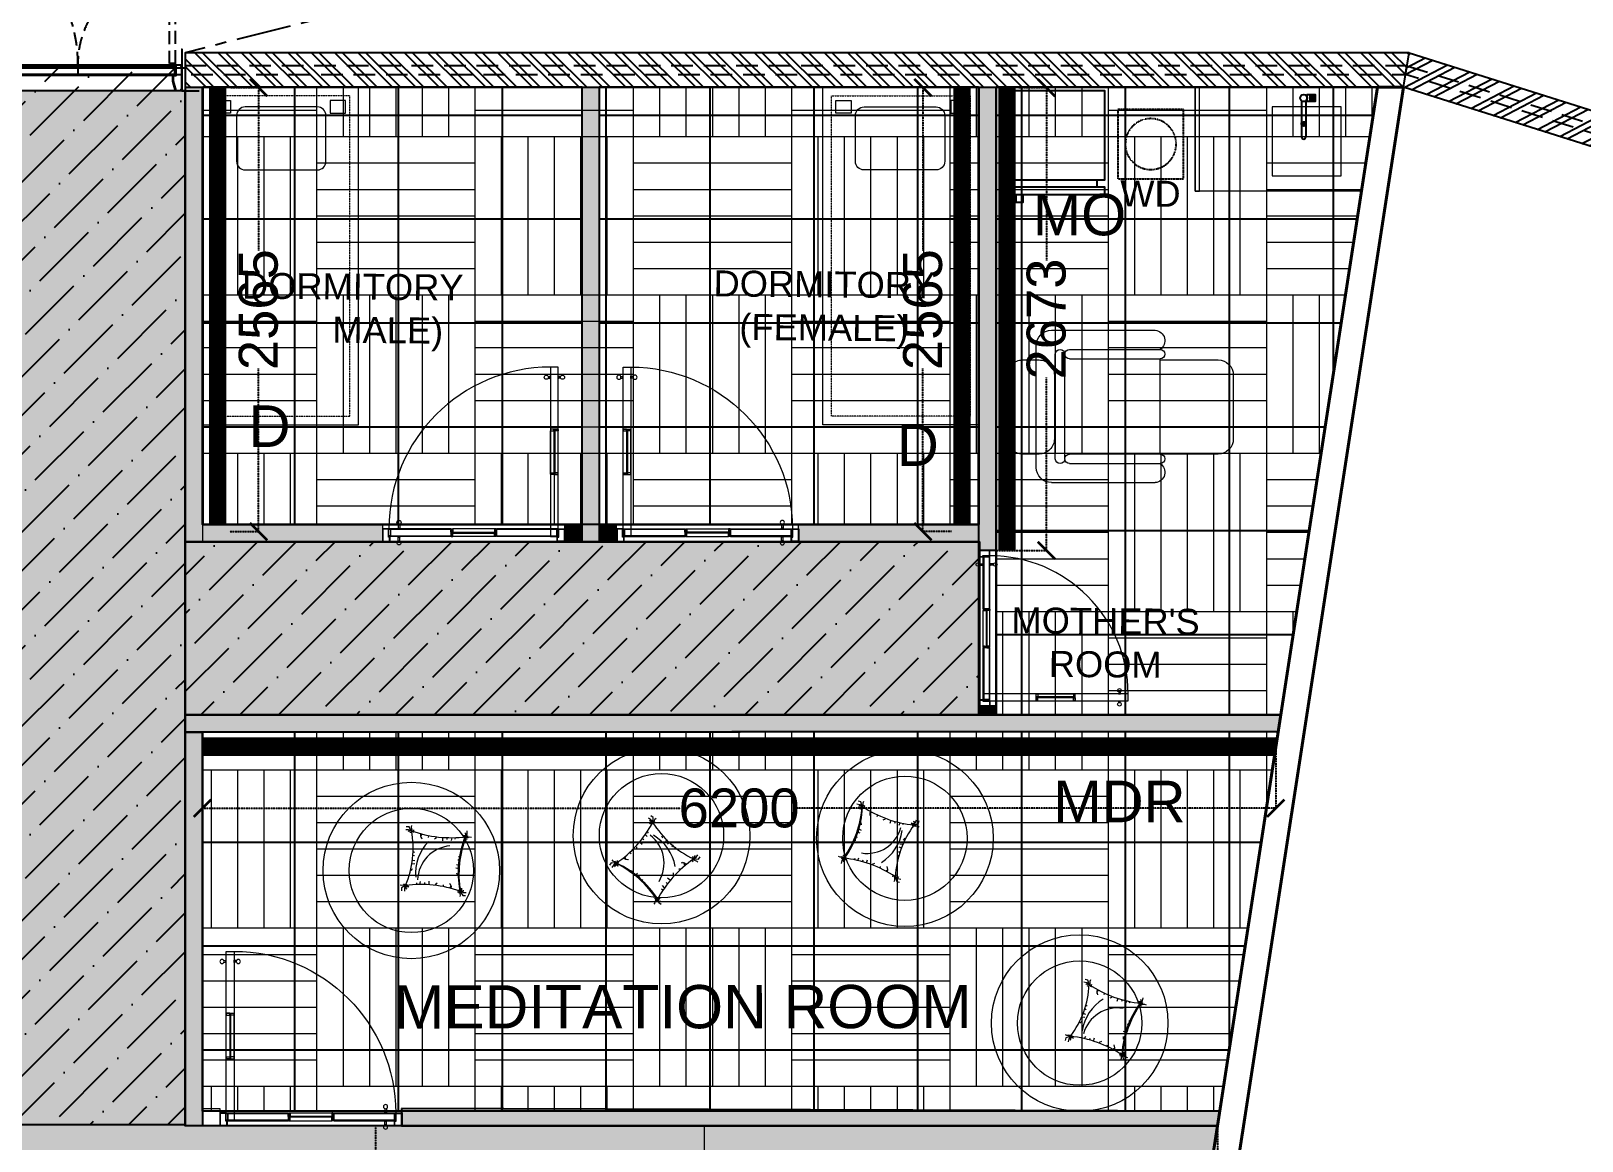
# Model space of a CAD drawing. Header units: millimetres. Extents: x 263321 to 2483465, y 33647 to 614421.
# Drawn here: x 2410946 to 2419906, y 415195 to 421607 of the extents above; entities that cross this region are included whole.
import ezdxf

# ---------------------------------------------------------------- set-up
doc = ezdxf.new("R2010")
doc.units = ezdxf.units.MM
doc.header["$PDMODE"] = 3
for name, pattern in [('( Hidden )', [0.375, 0.25, -0.125]), ('CENTER', [50.8, 31.75, -6.35, 6.35, -6.35]), ('HIDDEN', [0.375, 0.25, -0.125])]:
    doc.linetypes.add(name, pattern=pattern)
for name, color, linetype, lineweight in [('A-FURN-LOOSE', 24, 'Continuous', 18), ('A-FURN-MODULAR-TABLETOP', 250, 'Continuous', 13), ('A-GYPSUM PARTITION', 250, 'Continuous', 35), ('AR_DOOR', 42, 'Continuous', 0), ('FURNITURE', 30, 'Continuous', 5), ('I_FURN', 20, 'Continuous', 13), ('SW-PARTITION GYPSUM', 30, 'Continuous', 18), ('TOA-FL-CPT-1', 8, 'Continuous', 5), ('TOA_DOOR', 7, 'Continuous', 25), ('WALL', 6, 'Continuous', 40)]:
    doc.layers.add(name, color=color, linetype=linetype, lineweight=lineweight)
for name, color, linetype in [('A-PLAN -GLASS FRAME', 4, 'Continuous'), ('A-PLAN-DOOR', 7, 'Continuous'), ('A-PLAN-SLOPE', 250, 'Continuous'), ('A-PLAN-WALL', 6, 'Continuous'), ('A-PLAN-WALL HATCH', 8, 'Continuous'), ('CEILING TOA', 250, 'Continuous'), ('FIN WALL GRAPHIC', 10, 'Continuous'), ('FLOORING TOA', 7, 'Continuous'), ('TEXT', 250, 'Continuous'), ('TOA-FC-MODULAR', 7, 'Continuous')]:
    doc.layers.add(name, color=color, linetype=linetype)
doc.layers.add('GRAPHIC 3- ENCLOSED AREAS', color=97, linetype='Continuous', true_color=0x408c3b)
doc.styles.add('ARIAL', font='arial.ttf')
doc.styles.get("Standard").update_dxf_attribs({"font": 'arial.ttf'})
doc.styles.add('TEXT @ 150', font='arial.ttf', dxfattribs={"height": 225})
doc.dimstyles.new('DIM @ 150', dxfattribs={"dimtxt": 225, "dimasz": 100, "dimexe": 1, "dimexo": 0, "dimgap": 0.5, "dimtad": 0, "dimdec": 0, "dimzin": 0, "dimdsep": 46, "dimtxsty": 'TEXT @ 150', "dimblk": 'ARCHTICK', "dimcen": -2, "dimclrd": 8, "dimclre": 8, "dimclrt": 256, "dimadec": 0, "dimazin": 0, "dimtfac": 1, "dimtdec": 0, "dimtofl": 0, "dimtmove": 0, "dimatfit": 3, "dimldrblk": 'OPEN90', "dimfxl": 1, "dimtolj": 1, "dimtzin": 0, "dimlwd": -1, "dimlwe": -1, "dimarcsym": 0})
doc.dimstyles.new('DIM40', dxfattribs={"dimtxt": 80, "dimasz": 20, "dimexe": 30, "dimexo": 25, "dimgap": 20, "dimtad": 1, "dimdec": 0, "dimzin": 0, "dimdsep": 46, "dimtxsty": 'Standard', "dimblk1": 'DOT', "dimblk2": 'DOT', "dimsah": 1, "dimcen": 0.09, "dimclrd": 1, "dimclre": 1, "dimclrt": 2, "dimadec": 0, "dimazin": 0, "dimtfac": 1, "dimtdec": 0, "dimtofl": 0, "dimtmove": 0, "dimatfit": 0, "dimldrblk": 'DOT', "dimfxl": 1, "dimtolj": 1, "dimtzin": 0, "dimarcsym": 0})
pattern_1 = [(90, (90021.1, 24147), (-914.4, 914.4), [914.4, -914.4]), (90, (90173.5, 24147), (-914.4, 914.4), [914.4, -914.4]), (90, (90325.9, 24147), (-914.4, 914.4), [914.4, -914.4]), (90, (90478.3, 24147), (-914.4, 914.4), [914.4, -914.4]), (90, (90630.7, 24147), (-914.4, 914.4), [914.4, -914.4]), (90, (90783.1, 24147), (-914.4, 914.4), [914.4, -914.4]), (90, (90935.5, 24147), (-914.4, 914.4), [914.4, -914.4]), (0, (90021.1, 25061.4), (914.4, -914.4), [914.4, -914.4]), (0, (90021.1, 25213.8), (914.4, -914.4), [914.4, -914.4]), (0, (90021.1, 25366.2), (914.4, -914.4), [914.4, -914.4]), (0, (90021.1, 25518.6), (914.4, -914.4), [914.4, -914.4]), (0, (90021.1, 25671), (914.4, -914.4), [914.4, -914.4]), (0, (90021.1, 25823.4), (914.4, -914.4), [914.4, -914.4]), (0, (90021.1, 25975.8), (914.4, -914.4), [914.4, -914.4])]

# ---------------------------------------------------------------- blocks, each defined once
blk = doc.blocks.new('floor sitting')
for p, q in [((-11.59, 21.78), (-12.23, 21.94)), ((-11.26, 20.72), (-11.59, 21.78)), ((-11.05, 21.55), (-10.89, 21.89)), ((-11.05, 20.58), (-11.05, 21.55)), ((-11.84, 21.1), (-12.51, 21.27)), ((-11.98, 20.82), (-12.08, 20.63)), ((-11.05, 20.58), (-11.98, 20.82)), ((-11.05, 20.58), (-11.84, 21.1)), ((-11.73, 20.07), (-11.38, 21.11)), ((-11.38, 20.43), (-11.73, 20.07)), ((-11.71, 20.43), (-11.05, 20.43)), ((-11.3, 20.23), (-11.71, 20.43)), ((-11.38, 21.11), (-10.82, 20.95)), ((-11.05, 20.43), (-11.38, 20.43)), ((-10.86, 20.23), (-10.65, 20.82)), ((-9.4, 19.58), (-9.54, 19.13)), ((-9.54, 19.13), (-9.49, 18.63)), ((-9.08, 19.41), (-9.53, 19.07)), ((-9.53, 19.07), (-9.37, 18.37)), ((-7.73, 18.73), (-7.87, 18.34)), ((-12.49, 14.83), (-11.87, 14.6)), ((-12.23, 15.64), (-11.56, 15.26)), ((-11.58, 17.03), (-11.53, 16.46)), ((-6.01, 17.78), (-6.53, 17.56)), ((-4.64, 17.52), (-4.87, 16.77)), ((-3.67, 17.23), (-3.83, 16.8)), ((-2.57, 16.94), (-2.85, 16.34)), ((-1.86, 16.79), (-2.01, 16.44)), ((0.03, 16.87), (1.07, 16.52)), ((0.39, 16.52), (0.03, 16.87)), ((0.2, 16.44), (0.39, 16.85)), ((0.39, 16.85), (0.39, 16.18)), ((0.39, 16.18), (0.39, 16.52)), ((0.54, 16.18), (0.78, 17.12)), ((0.54, 16.18), (1.06, 16.98)), ((0.54, 16.18), (1.51, 16.19)), ((0.78, 17.12), (0.6, 17.22)), ((0.68, 16.4), (1.74, 16.73)), ((1.07, 16.52), (0.91, 15.96)), ((1.06, 16.98), (1.23, 17.65)), ((1.51, 16.19), (1.86, 16.03)), ((1.74, 16.73), (1.9, 17.37)), ((-13.23, 12.94), (-12.79, 12.88)), ((-12.9, 13.73), (-12.44, 13.63)), ((-2.14, 11.08), (-2.76, 11.31)), ((-1.82, 11.88), (-2.58, 12.01)), ((-1.43, 13.36), (-1.83, 12.95)), ((-16.41, 8.99), (-16.76, 9.15)), ((-15.44, 8.99), (-16.41, 8.99)), ((-15.96, 8.2), (-16.13, 7.52)), ((-15.97, 8.66), (-15.81, 9.21)), ((-14.93, 8.3), (-15.97, 8.66)), ((-15.44, 8.99), (-15.96, 8.2)), ((-15.09, 9.17), (-15.68, 9.38)), ((-15.44, 8.99), (-15.68, 8.06)), ((-15.68, 8.06), (-15.5, 7.96)), ((-15.29, 8.99), (-15.29, 8.66)), ((-15.29, 8.32), (-15.29, 8.99)), ((-15.1, 8.73), (-15.29, 8.32)), ((-15.29, 8.66), (-14.93, 8.3)), ((-13.04, 8.39), (-12.89, 8.74)), ((-12.33, 8.23), (-12.04, 8.84)), ((-11.22, 7.95), (-11.07, 8.37)), ((-10.26, 7.66), (-10.03, 8.4)), ((-8.89, 7.4), (-8.37, 7.62)), ((-2.78, 9.15), (-3.16, 9.39)), ((-2.53, 9.97), (-2.94, 10.19)), ((-7.17, 6.45), (-7.03, 6.84)), ((-5.82, 5.77), (-5.37, 6.11)), ((-5.37, 6.11), (-5.53, 6.81)), ((-5.5, 5.6), (-5.36, 6.05)), ((-5.36, 6.05), (-5.41, 6.54)), ((-4.03, 4.94), (-4.25, 4.36)), ((-3.85, 3.63), (-4.01, 3.28)), ((-3.85, 4.6), (-3.85, 3.63)), ((-3.85, 4.6), (-3.06, 4.08)), ((-3.85, 4.6), (-2.92, 4.36)), ((-3.64, 4.46), (-3.31, 3.4)), ((-3.59, 4.94), (-3.19, 4.75)), ((-3.06, 4.08), (-2.39, 3.91)), ((-2.92, 4.36), (-2.82, 4.54)), ((-3.31, 3.4), (-2.67, 3.24))]:
    blk.add_line(p, q)
for centre, radius, start, end in [((-35.35, 22.69), 24.17, 324.8695, 355.3328), ((-32.47, 21.44), 21.28, 323.4165, 357.2824), ((3.41, 42.58), 26.32, 236.1394, 264.0629), ((-10.17, 17.99), 8.14, 260.9228, 344.5073), ((-12.47, 16.73), 10.56, 302.112, 351.2397), ((18.6, 3.16), 22.28, 143.5394, 176.6629), ((-18.46, -17.82), 26.75, 56.3702, 83.832)]:
    blk.add_arc(centre, radius, start, end)
blk = doc.blocks.new('A$C3F28102C')
at = {"layer": 'A-PLAN-DOOR'}
h = blk.add_hatch(dxfattribs=at)
h.set_pattern_fill('ANSI31', color=256, style=0)
h.set_pattern_definition([(315, (-1529.3283, 1000.1135), (-0.44194174, -0.44194174), [])])
h.paths.add_polyline_path([(1.3, -14.9), (0, -14.9), (0, 0), (1.3, 0)])
h.paths.add_polyline_path([(1.3, 0.2), (1.3, 0), (0, 0), (0, 1.1, 0.115729)])
h.paths.add_polyline_path([(4.9, -14.9), (3.6, -14.9), (3.6, 0), (4.9, 0)])
h.paths.add_polyline_path([(4.9, 0), (3.6, 0), (3.6, 0.2, 0.115729), (4.9, 1.1)])
at = {"layer": 'A-PLAN-DOOR', "color": 2}
for points in [[(1.3, 0.2), (1.3, -14.9), (0, -14.9), (0, 1.1)], [(3.6, 0.2), (3.6, -14.9), (4.9, -14.9), (4.9, 1.1)]]:
    blk.add_lwpolyline(points, dxfattribs=at)
for radius in [3.42, 2.42]:
    blk.add_circle((2.5, 3.4), radius, dxfattribs=at)
blk = doc.blocks.new('Door 1500 mm')
at = {"layer": 'A-PLAN-DOOR'}
for p, q in [((-749, 144.7), (-749, 149.7)), ((749, 144.7), (749, 149.7)), ((710.4, 59.9), (-710.4, 59.9)), ((-710.4, 59.9), (-710.4, 0)), ((710.4, 53.4), (-710.4, 53.4)), ((710.4, 6.5), (-710.4, 6.5)), ((710.4, 0), (-710.4, 0)), ((-150, 0), (-150, 53.4)), ((710.4, 59.9), (710.4, 0))]:
    blk.add_line(p, q, dxfattribs=at)
for points in [[(-750, -90.3), (-750, -90.3), (-750, 149.7), (-851, 149.7)], [(750, -89.3), (750, 149.7), (851, 149.7)]]:
    blk.add_lwpolyline(points, dxfattribs=at)
for points in [[(-750, 8), (-749, 8), (-749, 141.7), (-750, 141.7)], [(-747.5, 1.5), (-715.6, 1.5), (-715.6, 63.4), (-700.6, 63.4), (-700.6, 94.6), (-715.2, 148.2), (-747.5, 148.2), (-747.5, 139.7), (-749, 139.7), (-749, 141.7), (-749, 149.7), (-714.1, 149.7), (-699.1, 94.8), (-699.1, 61.9), (-714.1, 61.9), (-714.1, 0), (-749, 0), (-749, 10), (-747.5, 10)], [(747.5, 1.5), (715.6, 1.5), (715.6, 63.4), (700.6, 63.4), (700.6, 94.6), (715.2, 148.2), (747.5, 148.2), (747.5, 139.7), (749, 139.7), (749, 141.7), (749, 149.7), (714.1, 149.7), (699.1, 94.8), (699.1, 61.9), (714.1, 61.9), (714.1, 0), (749, 0), (749, 10), (747.5, 10)], [(750, 8), (749, 8), (749, 141.7), (750, 141.7)]]:
    blk.add_lwpolyline(points, close=True, dxfattribs=at)
at = {"layer": 'A-PLAN-DOOR', "linetype": 'HIDDEN', "ltscale": 300}
for points in [[(-711.8, -7), (-678.8, -7), (-678.8, -534.8), (-711.8, -534.8)], [(711.8, -7), (678.8, -7), (678.8, -835.8), (711.8, -835.8)]]:
    blk.add_lwpolyline(points, close=True, dxfattribs=at)
for centre, radius, start, end in [((-678.8, -7), 528.9, 270, 0.75702), ((678.8, -7), 828.8, 179.51698, 270)]:
    blk.add_arc(centre, radius, start, end, dxfattribs=at)
at = {"layer": 'A-PLAN-DOOR', "extrusion": (0, 0, -1), "yscale": 0.9981851179673188, "zscale": -0.9981851179673188, "rotation": 180}
for p, xscale in [((714.1, 0), 0.9981851179673188), ((-714.1, 0), -0.9981851179673188)]:
    blk.add_blockref('A$C3F28102C', p, dxfattribs=dict(at, xscale=xscale))
blk = doc.blocks.new('_DOT')
at = {"color": 0, "linetype": 'ByBlock'}
blk.add_line((-0.5, 0), (-1, 0), dxfattribs=at)
at = {"color": 0, "linetype": 'ByBlock', "const_width": 0.5}
blk.add_lwpolyline([(-0.25, 0, 1), (0.25, 0, 1)], format="xyb", close=True, dxfattribs=at)
blk = doc.blocks.new('_ArchTick')
at = {"color": 0, "linetype": 'ByBlock', "const_width": 0.15}
blk.add_lwpolyline([(-0.5, -0.5), (0.5, 0.5)], dxfattribs=at)
blk = doc.blocks.new('*D349')
at = {"layer": 'Defpoints', "color": 0, "transparency": 16777216}
for p in [(2412094.6, 421280.1), (2412094.5, 418715.1), (2412260.3, 418715.1)]:
    blk.add_point(p, dxfattribs=at)
at = {"layer": 'FIN WALL GRAPHIC', "color": 8, "linetype": 'HIDDEN', "transparency": 16777216}
for p, q in [((2412094.6, 421280.1), (2412261.3, 421280.1)), ((2412260.3, 421280.1), (2412260.3, 420336.8)), ((2412260.3, 418715.1), (2412260.3, 419658.3)), ((2412094.5, 418715.1), (2412261.3, 418715.1))]:
    blk.add_line(p, q, dxfattribs=at)
at = {"layer": 'FIN WALL GRAPHIC', "color": 8, "linetype": 'ByBlock', "transparency": 16777216, "xscale": 100, "yscale": 100, "zscale": 100}
for p, rotation in [((2412260.3, 421280.1), 90), ((2412260.3, 418715.1), 270)]:
    blk.add_blockref('_ArchTick', p, dxfattribs=dict(at, rotation=rotation))
at = {"layer": 'FIN WALL GRAPHIC', "transparency": 16777216, "insert": (2412260.3, 419997.6), "char_height": 225, "attachment_point": 5, "rotation": 90, "style": 'TEXT @ 150'}
blk.add_mtext('\\A1;2565', dxfattribs=at)
blk = doc.blocks.new('_Open90')
at = {"color": 0, "linetype": 'ByBlock'}
for p, q in [((0, 0), (-1, 0)), ((-0.5, 0.5), (0, 0)), ((0, 0), (-0.5, -0.5))]:
    blk.add_line(p, q, dxfattribs=at)
blk = doc.blocks.new('*D350')
at = {"layer": 'Defpoints', "color": 0, "transparency": 16777216}
for p in [(2416263.8, 421280.1), (2416098.1, 418715.1), (2416263.9, 418715.1)]:
    blk.add_point(p, dxfattribs=at)
at = {"layer": 'FIN WALL GRAPHIC', "color": 8, "linetype": 'HIDDEN', "transparency": 16777216}
for p, q in [((2416263.8, 421280.1), (2416097.1, 421280.1)), ((2416098.1, 421280.1), (2416098.1, 420336.8)), ((2416098.1, 418715.1), (2416098.1, 419658.3)), ((2416263.9, 418715.1), (2416097.1, 418715.1))]:
    blk.add_line(p, q, dxfattribs=at)
at = {"layer": 'FIN WALL GRAPHIC', "color": 8, "linetype": 'ByBlock', "transparency": 16777216, "xscale": 100, "yscale": 100, "zscale": 100}
for p, rotation in [((2416098.1, 421280.1), 90), ((2416098.1, 418715.1), 270)]:
    blk.add_blockref('_ArchTick', p, dxfattribs=dict(at, rotation=rotation))
at = {"layer": 'FIN WALL GRAPHIC', "transparency": 16777216, "insert": (2416098.1, 419997.6), "char_height": 225, "attachment_point": 5, "rotation": 90, "style": 'TEXT @ 150'}
blk.add_mtext('\\A1;2565', dxfattribs=at)
blk = doc.blocks.new('*D351')
at = {"layer": 'Defpoints', "color": 0, "transparency": 16777216}
for p in [(2416646, 421280.1), (2416521.5, 418607.2), (2416811.7, 418607.2)]:
    blk.add_point(p, dxfattribs=at)
at = {"layer": 'FIN WALL GRAPHIC', "color": 8, "linetype": 'HIDDEN', "transparency": 16777216}
for p, q in [((2416646, 421280.1), (2416812.7, 421280.1)), ((2416811.7, 421280.1), (2416811.7, 420282)), ((2416811.7, 418607.2), (2416811.7, 419605.2)), ((2416521.5, 418607.2), (2416812.7, 418607.2))]:
    blk.add_line(p, q, dxfattribs=at)
at = {"layer": 'FIN WALL GRAPHIC', "color": 8, "linetype": 'ByBlock', "transparency": 16777216, "xscale": 100, "yscale": 100, "zscale": 100}
for p, rotation in [((2416811.7, 421280.1), 90), ((2416811.7, 418607.2), 270)]:
    blk.add_blockref('_ArchTick', p, dxfattribs=dict(at, rotation=rotation))
at = {"layer": 'FIN WALL GRAPHIC', "transparency": 16777216, "insert": (2416811.7, 419943.6), "char_height": 225, "attachment_point": 5, "rotation": 90, "style": 'TEXT @ 150'}
blk.add_mtext('\\A1;2673', dxfattribs=at)
blk = doc.blocks.new('*D352')
at = {"layer": 'Defpoints', "color": 0, "transparency": 16777216}
for p in [(2418136.5, 417469), (2411936.8, 417303.8), (2418136.5, 417117.3)]:
    blk.add_point(p, dxfattribs=at)
at = {"layer": 'FIN WALL GRAPHIC', "color": 8, "linetype": 'HIDDEN', "transparency": 16777216}
for p, q in [((2418136.5, 417469), (2418136.5, 417116.3)), ((2411936.8, 417303.8), (2411936.8, 417116.3)), ((2411936.8, 417117.3), (2414700, 417117.3)), ((2418136.5, 417117.3), (2415373.4, 417117.3))]:
    blk.add_line(p, q, dxfattribs=at)
at = {"layer": 'FIN WALL GRAPHIC', "color": 8, "linetype": 'ByBlock', "transparency": 16777216, "xscale": 100, "yscale": 100, "zscale": 100, "rotation": 180}
blk.add_blockref('_ArchTick', (2411936.8, 417117.3), dxfattribs=at)
at = {"layer": 'FIN WALL GRAPHIC', "color": 8, "linetype": 'ByBlock', "transparency": 16777216, "xscale": 100, "yscale": 100, "zscale": 100}
blk.add_blockref('_ArchTick', (2418136.5, 417117.3), dxfattribs=at)
at = {"layer": 'FIN WALL GRAPHIC', "transparency": 16777216, "insert": (2415036.7, 417117.3), "char_height": 225, "attachment_point": 5, "style": 'TEXT @ 150'}
blk.add_mtext('\\A1;6200', dxfattribs=at)
blk = doc.blocks.new('*D353')
at = {"layer": 'Defpoints', "color": 0, "transparency": 16777216}
for p in [(2412937, 415282.1), (2417799.7, 415282.3), (2417799.7, 414699.5)]:
    blk.add_point(p, dxfattribs=at)
at = {"layer": 'FIN WALL GRAPHIC', "color": 8, "linetype": 'HIDDEN', "transparency": 16777216}
for p, q in [((2412937, 415282.1), (2412937, 414698.5)), ((2417799.7, 415282.3), (2417799.7, 414698.5)), ((2412937, 414699.5), (2415027.4, 414699.5)), ((2417799.7, 414699.5), (2415709.3, 414699.5))]:
    blk.add_line(p, q, dxfattribs=at)
at = {"layer": 'FIN WALL GRAPHIC', "color": 8, "linetype": 'ByBlock', "transparency": 16777216, "xscale": 100, "yscale": 100, "zscale": 100, "rotation": 180}
blk.add_blockref('_ArchTick', (2412937, 414699.5), dxfattribs=at)
at = {"layer": 'FIN WALL GRAPHIC', "color": 8, "linetype": 'ByBlock', "transparency": 16777216, "xscale": 100, "yscale": 100, "zscale": 100}
blk.add_blockref('_ArchTick', (2417799.7, 414699.5), dxfattribs=at)
at = {"layer": 'FIN WALL GRAPHIC', "transparency": 16777216, "insert": (2415368.4, 414699.5), "char_height": 225, "attachment_point": 5, "style": 'TEXT @ 150'}
blk.add_mtext('\\A1;4863', dxfattribs=at)
blk = doc.blocks.new('A$C3A863514')
at = {"layer": 'AR_DOOR', "lineweight": 13, "ltscale": 0.4}
for p, q in [((-95.2, 952.4), (-86.1, 952.4)), ((-95.2, 942.8), (-86.1, 942.8)), ((-23.8, 952.4), (-32.9, 952.4)), ((-23.8, 942.8), (-32.9, 942.8))]:
    blk.add_line(p, q, dxfattribs=at)
at = {"layer": 'AR_DOOR', "lineweight": 13, "ltscale": 0.25}
for p, q in [((-36.8, 649), (-82.3, 649)), ((-82.3, 397.4), (-82.3, 638.1)), ((-62.1, 649), (-62.1, 397.4)), ((-56.9, 649), (-56.9, 397.4)), ((-36.8, 397.4), (-36.8, 638.1)), ((-36.8, 386.5), (-82.3, 386.5))]:
    blk.add_line(p, q, dxfattribs=at)
at = {"layer": 'AR_DOOR'}
for p, q in [((-959.6, 99.9), (-959.6, 78.8)), ((-950.1, 99.9), (-950.1, 78.8)), ((-959.6, 4.6), (-959.6, 25.7)), ((-950.1, 4.6), (-950.1, 25.7)), ((-404.7, 75), (-645.3, 75)), ((-404.7, 29.5), (-645.3, 29.5))]:
    blk.add_line(p, q, dxfattribs=at)
at = {"layer": 'AR_DOOR', "ltscale": 0.95}
for p, q in [((-656.3, 75), (-656.3, 29.5)), ((-656.3, 54.9), (-404.7, 54.9)), ((-656.3, 49.6), (-404.7, 49.6)), ((-393.8, 75), (-393.8, 29.5))]:
    blk.add_line(p, q, dxfattribs=at)
at = {"layer": 'AR_DOOR', "lineweight": 13, "ltscale": 0.05}
blk.add_lwpolyline([(-36.8, 29.5), (-36.8, 1006), (-82.3, 1006), (-82.3, 29.5)], close=True, dxfattribs=at)
at = {"layer": 'AR_DOOR', "lineweight": 13, "ltscale": 0.4}
for points in [[(-86.1, 954.3), (-86.1, 940.9), (-82.3, 940.9), (-82.3, 954.3)], [(-32.9, 954.3), (-32.9, 940.9), (-36.8, 940.9), (-36.8, 954.3)]]:
    blk.add_lwpolyline(points, close=True, dxfattribs=at)
at = {"layer": 'AR_DOOR', "lineweight": 13, "ltscale": 0.25}
for points in [[(-79.5, 649), (-79.5, 646.3), (-82.3, 646.3), (-82.3, 638.1), (-62.1, 638.1), (-62.1, 649), (-79.5, 649)], [(-39.5, 649), (-39.5, 646.3), (-36.8, 646.3), (-36.8, 638.1), (-56.9, 638.1), (-56.9, 649), (-39.5, 649)], [(-79.5, 386.5), (-79.5, 389.2), (-82.3, 389.2), (-82.3, 397.4), (-62.1, 397.4), (-62.1, 386.5), (-79.5, 386.5)], [(-39.5, 386.5), (-39.5, 389.2), (-36.8, 389.2), (-36.8, 397.4), (-56.9, 397.4), (-56.9, 386.5), (-39.5, 386.5)]]:
    blk.add_lwpolyline(points, dxfattribs=at)
at = {"layer": 'AR_DOOR'}
for points in [[(-1050, 0), (-1050, 0), (-1006.3, 0), (-1006.3, 29.5), (-1013.3, 29.5), (-1013.3, 75), (-1050, 75), (-1050, 0)], [(-1047.4, 3.5), (-1047.4, 2.6), (-1008.9, 2.6), (-1008.9, 26.9), (-1015.9, 26.9), (-1015.9, 72.4), (-1047.4, 72.4), (-1047.4, 2.6)], [(-656.3, 72.3), (-653.5, 72.3), (-653.5, 75), (-645.3, 75), (-645.3, 54.9), (-656.3, 54.9), (-656.3, 72.3)], [(-656.3, 32.2), (-653.5, 32.2), (-653.5, 29.5), (-645.3, 29.5), (-645.3, 49.6), (-656.3, 49.6), (-656.3, 32.2)], [(-393.8, 72.3), (-396.5, 72.3), (-396.5, 75), (-404.7, 75), (-404.7, 54.9), (-393.8, 54.9), (-393.8, 72.3)], [(-393.8, 32.2), (-396.5, 32.2), (-396.5, 29.5), (-404.7, 29.5), (-404.7, 49.6), (-393.8, 49.6), (-393.8, 32.2)], [(0, 0), (0, 0), (-43.7, 0), (-43.7, 29.5), (-36.8, 29.5), (-36.8, 75), (0, 75), (0, 0)], [(-2.6, 3.5), (-2.6, 2.6), (-41.1, 2.6), (-41.1, 26.9), (-34.1, 26.9), (-34.1, 72.4), (-2.6, 72.4), (-2.6, 2.6)]]:
    blk.add_lwpolyline(points, dxfattribs=at)
at = {"layer": 'AR_DOOR', "ltscale": 0.95}
for points in [[(-656.3, 75), (-1013.3, 75), (-1013.3, 71.5), (-656.3, 71.5)], [(-656.3, 29.5), (-1013.3, 29.5), (-1013.3, 33), (-656.3, 33)], [(-656.3, 71.5), (-1004.5, 71.5), (-1004.5, 33), (-656.3, 33)], [(-36.8, 75), (-393.8, 75)], [(-393.8, 71.5), (-36.8, 71.5), (-36.8, 75)], [(-45.5, 71.5), (-393.8, 71.5)], [(-393.8, 33), (-45.5, 33), (-45.5, 71.5)], [(-36.8, 33), (-36.8, 29.5), (-393.8, 29.5)], [(-393.8, 33), (-36.8, 33)]]:
    blk.add_lwpolyline(points, dxfattribs=at)
for points in [[(-1013.3, 71.5), (-1004.5, 71.5), (-1004.5, 33), (-1013.3, 33)], [(-36.8, 71.5), (-45.5, 71.5), (-45.5, 33), (-36.8, 33)]]:
    blk.add_lwpolyline(points, close=True, dxfattribs=at)
at = {"layer": 'AR_DOOR'}
for points in [[(-961.5, 78.8), (-948.1, 78.8), (-948.1, 75), (-961.5, 75)], [(-961.5, 25.7), (-948.1, 25.7), (-948.1, 29.5), (-961.5, 29.5)]]:
    blk.add_lwpolyline(points, close=True, dxfattribs=at)
at = {"layer": 'AR_DOOR', "lineweight": 13, "ltscale": 0.4}
for centre in [(-106.2, 947.6), (-12.8, 947.6)]:
    blk.add_circle(centre, 12, dxfattribs=at)
at = {"layer": 'AR_DOOR'}
for centre in [(-954.8, 110.9), (-954.8, -6.4)]:
    blk.add_circle(centre, 12, dxfattribs=at)
at = {"layer": 'AR_DOOR', "lineweight": 13, "ltscale": 0.05}
blk.add_arc((-81.9, 74.6), 931.4, 90.02203, 179.97797, dxfattribs=at)
at = {"layer": 'AR_DOOR'}
for centre, radius, start, end in [((-667.8, 67.7), 17.3, 311.97465, 17.09535), ((-676, 65.9), 22.6, 330.67981, 14.7641), ((-662.3, 69.5), 15.8, 292.47405, 7.50673), ((-667.8, 36.8), 17.3, 342.90465, 48.02535), ((-676, 38.6), 22.6, 345.2359, 29.32019), ((-662.3, 35), 15.8, 352.49327, 67.52595), ((-657.6, 35.8), 13.9, 32.01717, 84.31177), ((-657.6, 68.7), 13.9, 275.68823, 327.98283), ((-650, 64.6), 5.77, 207.9347, 287.08974), ((-650, 39.9), 5.77, 72.91026, 152.0653), ((-649.2, 69.6), 6.45, 208.01115, 296.81028), ((-649.2, 34.9), 6.45, 63.18972, 151.98885), ((-648.2, 76.4), 8.89, 222.53973, 287.36657), ((-648.2, 28.1), 8.89, 72.63343, 137.46027), ((-401.8, 76.4), 8.89, 252.63343, 317.46027), ((-401.8, 28.1), 8.89, 42.53973, 107.36657), ((-392.4, 68.7), 13.9, 212.01717, 264.31177), ((-392.4, 35.8), 13.9, 95.68823, 147.98283), ((-400.8, 69.6), 6.45, 243.18972, 331.98885), ((-400.8, 34.9), 6.45, 28.01115, 116.81028), ((-387.7, 69.5), 15.8, 172.49327, 247.52595), ((-387.7, 35), 15.8, 112.47405, 187.50673), ((-400, 64.6), 5.77, 252.91026, 332.0653), ((-400, 39.9), 5.77, 27.9347, 107.08974), ((-382.2, 67.7), 17.3, 162.90465, 228.02535), ((-382.2, 36.8), 17.3, 131.97465, 197.09535), ((-374, 65.9), 22.6, 165.2359, 209.32019), ((-374, 38.6), 22.6, 150.67981, 194.7641)]:
    blk.add_arc(centre, radius, start, end, dxfattribs=at)
blk = doc.blocks.new('EQUIPMENT-KITCHEN TAP PLAN')
for p, q in [((-17, 12), (-225, 12)), ((-17, -12), (-225, -12))]:
    blk.add_line(p, q)
at = {"color": 8}
for p, q in [((-10.7, -66.4), (-10.7, -32.4)), ((0, -66.4), (0, -32.4)), ((10.7, -66.4), (10.7, -32.4))]:
    blk.add_line(p, q, dxfattribs=at)
for points in [[(-134.6, 0), (-165.1, 0)], [(-150, -17.8), (-150, 17.8)]]:
    blk.add_lwpolyline(points, dxfattribs=at)
blk.add_lwpolyline([(-19.9, -20.8), (19.9, -20.8), (19.9, -66.4), (-19.9, -66.4)], close=True)
for centre, radius in [((-150, 0), 12), ((-150, 0), 9.12), ((0, 0), 20.8)]:
    blk.add_circle(centre, radius)
blk.add_arc((-225, 0), 12, 90, 270)
blk = doc.blocks.new('EQUIP-WATER DISPENSER IN PLAN')
at = {"linetype": 'HIDDEN', "ltscale": 0.08}
blk.add_lwpolyline([(-180.34, 0), (180.34, 0), (180.34, -381), (-180.34, -381)], close=True, dxfattribs=at)
blk.add_circle((0, -190.5), 140, dxfattribs=at)
blk = doc.blocks.new('REFRI-00')
for points in [[(-0.35, 0.35), (-0.35, -0.25), (0.35, -0.25), (0.35, 0.35), (-0.35, 0.35)], [(-0.35, -0.3), (-0.35, -0.35), (0.35, -0.35), (0.35, -0.3), (-0.35, -0.3)], [(-0.3, -0.3), (-0.3, -0.25)], [(0.3, -0.3), (0.3, -0.25)], [(-0.25, -0.35), (-0.25, -0.4), (-0.2, -0.4), (-0.2, -0.35)]]:
    blk.add_lwpolyline(points)
blk = doc.blocks.new('RECLINER')
at = {"layer": 'I_FURN'}
for p, q in [((1806023, 374919.9), (1805319, 374919.9)), ((1805231, 374831.9), (1805231, 374232.4)), ((1805973.5, 374809.9), (1805368.5, 374809.9)), ((1806111, 374831.9), (1806111, 374232.4)), ((1805341, 374727.4), (1805341, 374204.9)), ((1805973.5, 374754.9), (1805368.5, 374754.9)), ((1805396, 374727.4), (1805396, 374204.9)), ((1805946, 373869.6), (1805946, 374727.4)), ((1806001, 374727.4), (1806001, 374204.9)), ((1805946, 374204.9), (1805396, 374204.9)), ((1805402.2, 374204.9), (1805402.2, 373869.6)), ((1805490.2, 373781.6), (1805858, 373781.6))]:
    blk.add_line(p, q, dxfattribs=at)
blk.add_lwpolyline([(1805858, 375087.5), (1805490.2, 375087.5, 0.414214), (1805402.2, 374999.5), (1805402.2, 374903.3, 0.414214), (1805490.2, 374815.3), (1805858, 374815.3, 0.414214), (1805946, 374903.3), (1805946, 374999.5, 0.414214)], format="xyb", close=True, dxfattribs=at)
for centre, radius, start, end in [((1805319, 374831.9), 88, 90, 180), ((1806023, 374831.9), 88, 0, 90), ((1805368.5, 374782.4), 27.5, 90, 270), ((1805973.5, 374782.4), 27.5, 270, 90), ((1805368.5, 374727.4), 27.5, 0, 180), ((1805973.5, 374727.4), 27.5, 0, 180), ((1805290.6, 374237), 59.8, 184.39871, 327.52881), ((1805368.5, 374204.9), 27.5, 180, 0), ((1805973.5, 374204.9), 27.5, 180, 0), ((1806051.4, 374237), 59.8, 212.47119, 355.60129), ((1805490.2, 373869.6), 88, 180, 270), ((1805858, 373869.6), 88, 270, 0)]:
    blk.add_arc(centre, radius, start, end, dxfattribs=at)
blk = doc.blocks.new('Balcony')
at = {"layer": 'A-PLAN-WALL HATCH'}
h = blk.add_hatch(dxfattribs=at)
h.set_pattern_fill('ANSI32', color=256, scale=10, angle=-90, style=0)
h.set_pattern_definition([(315, (-239219.94, -379012.27), (67.35192, 67.35192), []), (315, (-239219.94, -379057.17), (67.35192, 67.35192), [])])
h.paths.add_polyline_path([(720.1, 39087.7), (7758.9, 39087.7), (7789.8, 39287.7), (720.1, 39287.7)])
h = blk.add_hatch(dxfattribs=at)
h.set_pattern_fill('ANSI32', color=256, scale=10, angle=-90, style=0)
h.set_pattern_definition([(207.485823, (117464.77, -433956.47), (-43.96065, 84.498662), []), (207.485823, (117451.25, -433999.29), (-43.96065, 84.498662), [])])
h.paths.add_polyline_path([(14471.5, 36969.4), (7758.9, 39087.7), (7789.8, 39287.7), (14531.7, 37160.2)])
at = {"layer": 'A-PLAN -GLASS FRAME', "linetype": '( Hidden )', "ltscale": 500}
for points in [[(-744.9, 39162.7), (7770.5, 39162.7), (7778.2, 39212.7), (-744.9, 39212.7)], [(15891.2, 36600.1), (7770.5, 39162.7), (7778.2, 39212.7), (15906.2, 36647.8)]]:
    blk.add_lwpolyline(points, close=True, dxfattribs=at)
at = {"layer": 'A-PLAN-WALL'}
for points in [[(720.1, 39087.7), (7758.9, 39087.7), (7789.8, 39287.7), (720.1, 39287.7), (720.1, 39087.7)], [(14471.5, 36969.4), (7758.9, 39087.7), (7789.8, 39287.7), (14531.7, 37160.2), (14471.5, 36969.4)]]:
    blk.add_lwpolyline(points, dxfattribs=at)
at = {"layer": 'A-PLAN-DOOR', "extrusion": (0, 0, -1), "xscale": -1, "zscale": -1, "rotation": 180}
blk.add_blockref('Door 1500 mm', (49.9, 39217.5), dxfattribs=at)
at = {"layer": 'A-PLAN-SLOPE', "linetype": 'CENTER', "ltscale": 10}
blk.add_leader([(7236.9, 40935.6, 0), (720.1, 39287.7, 0)], dimstyle='DIM40', override={"dimasz": 250, "dimclrd": 256}, dxfattribs=at)

msp = doc.modelspace()

# ---------------------------------------------------------------- hatches: boundary and pattern name
at = {"layer": 'A-GYPSUM PARTITION'}
h = msp.add_hatch(color=20, dxfattribs=at)
h.dxf.hatch_style = 1
h.paths.add_polyline_path([(2411936.796, 421282.052), (2411936.796, 418657.174), (2411836.796, 418657.174), (2411836.796, 421282.052)])
h = msp.add_hatch(color=20, dxfattribs=at)
h.dxf.hatch_style = 1
h.paths.add_polyline_path([(2414229.162, 421282.052), (2414229.162, 418657.174), (2414129.162, 418657.174), (2414129.162, 421282.052)])
h = msp.add_hatch(color=20, dxfattribs=at)
h.dxf.hatch_style = 1
h.paths.add_polyline_path([(2416521.528, 421282.052), (2416521.528, 418607.174), (2416421.528, 418607.174), (2416421.528, 421282.052)])
h = msp.add_hatch(color=20, dxfattribs=at)
h.dxf.hatch_style = 1
h.paths.add_polyline_path([(2411936.796, 418657.174), (2412979.162, 418657.174), (2412979.162, 418757.174), (2411936.796, 418757.174)])
h = msp.add_hatch(color=20, dxfattribs=at)
h.dxf.hatch_style = 1
h.paths.add_polyline_path([(2414129.162, 418657.174), (2414029.162, 418657.174), (2414029.162, 418757.174), (2414129.162, 418757.174)])
h = msp.add_hatch(color=20, dxfattribs=at)
h.dxf.hatch_style = 1
h.paths.add_polyline_path([(2414229.162, 418657.174), (2414329.162, 418657.174), (2414329.162, 418757.174), (2414229.162, 418757.174)])
h = msp.add_hatch(color=20, dxfattribs=at)
h.dxf.hatch_style = 1
h.paths.add_polyline_path([(2416421.528, 418657.174), (2415379.162, 418657.174), (2415379.162, 418757.174), (2416421.528, 418757.174)])
h = msp.add_hatch(color=20, dxfattribs=at)
h.dxf.hatch_style = 1
h.paths.add_polyline_path([(2416421.528, 417657.174), (2416521.528, 417657.174), (2416521.528, 417707.174), (2416421.528, 417707.174)])
h = msp.add_hatch(color=20, dxfattribs=at)
h.dxf.hatch_style = 1
h.paths.add_polyline_path([(2417812.852, 415367.637), (2413087.001, 415382.052), (2413087.001, 415282.052), (2417799.7, 415282.257)])
h.paths.add_polyline_path([(2411936.8, 417557.208), (2411937.001, 415282.052), (2411837.001, 415282.052), (2411836.8, 417557.208)])
h.paths.add_polyline_path([(2418165.535, 417657.174), (2418150.667, 417560.655), (2411836.796, 417557.174), (2411836.796, 417657.174)])
at = {"layer": 'CEILING TOA', "true_color": 0x939598}
h = msp.add_hatch(dxfattribs=at)
h.set_pattern_fill('ANSI36', color=252, scale=50)
h.set_pattern_definition([(45, (15514.2, -53993.47), (84.189901, 308.696304), [396.875, -79.375, 0, -79.375])])
h.paths.add_polyline_path([(2410296.796, 421394.086), (2411836.603, 421394.078), (2411836.603, 415288.327), (2410296.796, 415288.336)])
at = {"layer": 'CEILING TOA'}
h = msp.add_hatch(dxfattribs=at)
h.set_pattern_fill('_USER', color=256, scale=600, double=1, pattern_type=0)
h.set_pattern_definition([(0, (13069.1, -8478.74), (0, 600), []), (90, (13069.1, -8478.74), (-600, 4e-14), [])])
h.paths.add_polyline_path([(2411937.825, 418755.877), (2414129.162, 418755.877), (2414129.162, 421282.052), (2411937.825, 421282.052)])
h.paths.add_polyline_path([(2414229.162, 418755.877), (2416420.499, 418755.877), (2416420.499, 421282.052), (2414229.162, 421282.052)])
h.paths.add_polyline_path([(2416521.528, 417657.174), (2418165.535, 417657.174), (2418723.916, 421282.052), (2416521.528, 421282.052)])
h.paths.add_polyline_path([(2411936.8, 417557.208), (2418150.667, 417560.655), (2417812.852, 415367.637), (2411936.8, 415367.637)])
at = {"layer": 'CEILING TOA', "true_color": 0x939598}
h = msp.add_hatch(dxfattribs=at)
h.set_pattern_fill('ANSI36', color=252, scale=50)
h.set_pattern_definition([(45, (17054.2, -51624.63), (84.189901, 308.696304), [396.875, -79.375, 0, -79.375])])
h.paths.add_polyline_path([(2411836.796, 418657.174), (2416425.479, 418657.174), (2416425.479, 417657.174), (2411836.796, 417657.174)])
at = {"layer": 'TOA-FL-CPT-1', "true_color": 0xc7c8ca}
h = msp.add_hatch(dxfattribs=at)
h.set_pattern_fill('AR-PARQ1', color=9, scale=3)
h.set_pattern_definition(pattern_1)
edge = h.paths.add_edge_path()
edge.add_arc((2396128.727, -119195.432), 546828.493, 90.92532943, 95.29958843)
edge.add_line((2345621.769, 425295.567), (2345621.769, 409482.052))
edge.add_line((2345621.769, 409482.052), (2347129.201, 409481.857))
edge.add_arc((2347102.083, 408732.348), 750, 0, 87.9279004, ccw=False)
edge.add_line((2347852.083, 408732.348), (2347852.23, 389991.103))
edge.add_line((2347852.23, 389991.103), (2342396.706, 389991.103))
edge.add_line((2342396.706, 389991.103), (2342397.172, 380682.159))
edge.add_line((2342397.172, 380682.159), (2351396.796, 380682.159))
edge.add_line((2351396.796, 380682.159), (2351396.796, 379682.052))
edge.add_line((2351396.796, 379682.052), (2350496.796, 379682.052))
edge.add_line((2350496.796, 379682.052), (2350496.796, 377891.004))
edge.add_arc((2372893.597, 61240.666), 317441.417, 85.95303216, 94.04581501, ccw=False)
edge.add_line((2395296.77, 377890.553), (2395296.77, 379682.052))
edge.add_line((2395296.77, 379682.052), (2394396.796, 379682.052))
edge.add_line((2394396.796, 379682.052), (2394396.796, 380682.052))
edge.add_line((2394396.796, 380682.052), (2405177.531, 380682.052))
edge.add_line((2405177.531, 380682.052), (2405177.531, 389182.052))
edge.add_line((2405177.531, 389182.052), (2406496.796, 389182.052))
edge.add_line((2406496.796, 389182.052), (2406496.796, 383082.052))
edge.add_line((2406496.796, 383082.052), (2408136.796, 383082.052))
edge.add_line((2408136.796, 383082.052), (2408136.796, 389182.052))
edge.add_line((2408136.796, 389182.052), (2413779.159, 389181.861))
edge.add_line((2413779.159, 389181.861), (2414010.251, 390682.052))
edge.add_line((2414010.251, 390682.052), (2405396.796, 390682.052))
edge.add_line((2405396.796, 390682.052), (2405396.796, 411581.926))
edge.add_line((2405396.796, 411581.926), (2403146.796, 411581.926))
edge.add_arc((2403146.796, 411881.926), 300, 180, 270, ccw=False)
edge.add_line((2402846.796, 411881.926), (2402846.796, 413382.052))
edge.add_arc((2403146.796, 413382.052), 300, 90, 180, ccw=False)
edge.add_line((2403146.796, 413682.052), (2417553.202, 413682.052))
edge.add_line((2417553.202, 413682.052), (2417799.7, 415282.257))
edge.add_line((2417799.7, 415282.257), (2411837.001, 415281.729))
edge.add_line((2411837.001, 415281.729), (2411837.001, 417657.174))
edge.add_line((2411837.001, 417657.174), (2416421.528, 417657.174))
edge.add_line((2416421.528, 417657.174), (2416421.528, 418657.174))
edge.add_line((2416421.528, 418657.174), (2411836.796, 418657.174))
edge.add_line((2411836.796, 418657.174), (2411836.796, 421262.052))
edge.add_line((2411836.796, 421262.052), (2410296.796, 421262.052))
edge.add_line((2410296.796, 421262.052), (2410296.796, 415281.575))
edge.add_line((2410296.796, 415281.575), (2402846.796, 415281.575))
edge.add_line((2402846.796, 415281.575), (2402846.796, 424532.052))
edge.add_line((2402846.796, 424532.052), (2402846.796, 424581.286))
edge.add_line((2402846.796, 424581.286), (2395396.796, 424582.052))
edge.add_line((2395396.796, 424582.052), (2395396.796, 423682.052))
edge.add_line((2395396.796, 423682.052), (2394396.796, 423682.052))
edge.add_line((2394396.796, 423682.052), (2394396.796, 424581.86))
edge.add_line((2394396.796, 424581.86), (2387296.514, 424582.052))
edge.add_line((2387296.514, 424582.052), (2387297.806, 427561.749))
h.paths.add_polyline_path([(2357571.796, 409582.052), (2403896.373, 409582.052), (2403899.547, 394952.31), (2375096.795, 394783.782), (2375096.795, 396862.052), (2373596.796, 396864.771), (2373596.796, 394782.052), (2369971.795, 394800.838), (2370046.875, 396862.052), (2368385.069, 396703.686), (2368471.796, 394819.625), (2357571.796, 394782.052)], flags=16)
h.paths.add_polyline_path([(2363596.796, 414832.306), (2384296.459, 414782.218), (2384296.434, 411581.926), (2384538.462, 411581.927), (2384538.462, 409582.052), (2378653.494, 409582.052), (2378650.056, 411581.898), (2363596.796, 411631.98)], flags=16)
h.paths.add_polyline_path([(2392707.043, 411682.849), (2384396.821, 411683.632), (2384396.821, 414782.218), (2392707.043, 414781.434)], flags=16)
h.paths.add_polyline_path([(2400346.796, 422010.357), (2401546.802, 422010.357), (2401546.802, 416210.358), (2400346.796, 416210.358)], flags=16)
h.paths.add_polyline_path([(2349453.189, 392877.837), (2349451.159, 392879.273), (2349451.159, 390061.804), (2349453.189, 390060.368)], flags=16)
h.paths.add_polyline_path([(2379396.791, 389980.182), (2384396.796, 389980.182), (2384396.796, 392980.182), (2379396.791, 392980.182)], flags=16)
h = msp.add_hatch(dxfattribs=at)
h.set_pattern_fill('AR-PARQ1', color=9, scale=3)
h.set_pattern_definition(pattern_1)
h.paths.add_polyline_path([(2411936.796, 421282.052), (2416421.528, 421282.052), (2416421.528, 418757.174), (2411936.796, 418757.174)])
h = msp.add_hatch(dxfattribs=at)
h.set_pattern_fill('AR-PARQ1', color=9, scale=3)
h.set_pattern_definition(pattern_1)
h.paths.add_polyline_path([(2416521.528, 421282.052), (2418723.916, 421282.052), (2418165.535, 417657.174), (2416521.528, 417657.174)])
h = msp.add_hatch(dxfattribs=at)
h.set_pattern_fill('AR-PARQ1', color=9, scale=3)
h.set_pattern_definition(pattern_1)
h.paths.add_polyline_path([(2411936.8, 417557.208), (2418150.667, 417560.655), (2417812.852, 415367.637), (2411936.8, 415367.637)])

# ---------------------------------------------------------------- linework, layer by layer
at = {"layer": 'A-FURN-LOOSE', "elevation": 0}
for points in [[(2411936.796, 419332.052), (2412837.26, 419332.052), (2412837.26, 421282.052)], [(2416421.528, 419332.052), (2415521.064, 419332.052), (2415521.064, 421282.052)], [(2415521.064, 421282.052), (2416521.528, 421282.052)]]:
    msp.add_lwpolyline(points, dxfattribs=at)
at = {"layer": 'A-FURN-LOOSE', "linetype": '( Hidden )', "elevation": 0}
for points in [[(2412787.26, 421232.052), (2411986.796, 421232.052), (2411986.796, 419382.052), (2412787.26, 419382.052)], [(2415571.064, 421232.052), (2416371.528, 421232.052), (2416371.528, 419382.052), (2415571.064, 419382.052)]]:
    msp.add_lwpolyline(points, close=True, dxfattribs=at)
at = {"layer": 'A-FURN-LOOSE', "elevation": 0}
for points in [[(2412010.26, 421205.174), (2412099.26, 421205.174), (2412099.26, 421132.174), (2412010.26, 421132.174)], [(2412763.796, 421205.174), (2412674.796, 421205.174), (2412674.796, 421132.174), (2412763.796, 421132.174)], [(2415594.528, 421205.174), (2415683.528, 421205.174), (2415683.528, 421132.174), (2415594.528, 421132.174)], [(2416348.064, 421205.174), (2416259.064, 421205.174), (2416259.064, 421132.174), (2416348.064, 421132.174)]]:
    msp.add_lwpolyline(points, close=True, dxfattribs=at)
for points in [[(2412599.796, 421168.674), (2412183.796, 421168.674, 0.41421356), (2412133.796, 421118.674), (2412133.796, 420854.674, 0.41421356), (2412183.796, 420804.674), (2412599.796, 420804.674, 0.41421356), (2412649.796, 420854.674), (2412649.796, 421118.674, 0.41421356)], [(2415758.528, 421168.674), (2416174.528, 421168.674, -0.41421356), (2416224.528, 421118.674), (2416224.528, 420854.674, -0.41421356), (2416174.528, 420804.674), (2415758.528, 420804.674, -0.41421356), (2415708.528, 420854.674), (2415708.528, 421118.674, -0.41421356)]]:
    msp.add_lwpolyline(points, format="xyb", close=True, dxfattribs=at)
at = {"layer": 'A-FURN-MODULAR-TABLETOP', "lineweight": 0, "ltscale": 12}
msp.add_line((2414846.796, 413682.052), (2414836.061, 415282.128), dxfattribs=at)
at = {"layer": 'CEILING TOA'}
msp.add_lwpolyline([(2411937.825, 418755.877), (2414129.162, 418755.877), (2414129.162, 421282.052), (2411937.825, 421282.052)], close=True, dxfattribs=at)
at = {"layer": 'CEILING TOA', "elevation": 0}
for points in [[(2414229.162, 421282.052), (2414229.162, 418657.174), (2414129.162, 418657.174), (2414129.162, 421282.052)], [(2414229.162, 418755.877), (2416420.499, 418755.877), (2416420.499, 421282.052), (2414229.162, 421282.052)], [(2416521.528, 421282.052), (2416521.528, 418607.174), (2416421.528, 418607.174), (2416421.528, 421282.052)], [(2416521.528, 417657.174), (2418165.535, 417657.174), (2418723.916, 421282.052), (2416521.528, 421282.052)], [(2416421.528, 417657.174), (2416521.528, 417657.174), (2416521.528, 417707.174), (2416421.528, 417707.174)], [(2411936.8, 417557.208), (2411937.001, 415282.052), (2411837.001, 415282.052), (2411836.8, 417557.208)], [(2411936.8, 417557.208), (2418150.667, 417560.655), (2417812.852, 415367.637), (2411936.8, 415367.637)]]:
    msp.add_lwpolyline(points, close=True, dxfattribs=at)
for points in [[(2411836.796, 417557.174), (2411836.796, 417657.174)], [(2411836.796, 417657.174), (2418165.535, 417657.174)], [(2418165.535, 417657.174), (2418150.667, 417560.655)], [(2418150.667, 417560.655), (2411836.796, 417557.174)], [(2417812.852, 415367.637), (2413087.001, 415382.052)], [(2413087.001, 415382.052), (2413087.001, 415282.052)], [(2413087.001, 415282.052), (2417799.7, 415282.257)], [(2417799.7, 415282.257), (2417812.852, 415367.637)]]:
    msp.add_lwpolyline(points, dxfattribs=at)
at = {"layer": 'FLOORING TOA', "elevation": 0}
msp.add_lwpolyline([(2403146.796, 413682.052), (2417553.202, 413682.052), (2417799.7, 415282.257), (2411837.001, 415281.729), (2411837.001, 417657.174), (2416421.528, 417657.174), (2416421.528, 418657.174), (2411836.796, 418657.174), (2411836.796, 421262.052), (2410296.796, 421262.052)], dxfattribs=at)
for points in [[(2411936.796, 421282.052), (2416421.528, 421282.052), (2416421.528, 418757.174), (2411936.796, 418757.174)], [(2416521.528, 421282.052), (2418723.916, 421282.052), (2418165.535, 417657.174), (2416521.528, 417657.174)], [(2411936.8, 417557.208), (2418150.667, 417560.655), (2417812.852, 415367.637), (2411936.8, 415367.637)]]:
    msp.add_lwpolyline(points, close=True, dxfattribs=at)
at = {"layer": 'FURNITURE', "elevation": 0}
for points in [[(2417671.22, 421282.052), (2418723.916, 421282.052), (2418631.538, 420682.356), (2417671.22, 420682.356)], [(2417671.22, 420682.356), (2417696.217, 420681.975), (2417696.217, 421281.671), (2417671.22, 421282.052)]]:
    msp.add_lwpolyline(points, close=True, dxfattribs=at)
at = {"layer": 'FURNITURE', "color": 18, "true_color": 0x000000}
msp.add_lwpolyline([(2418515.598, 420770.152), (2418515.598, 421170.152), (2418115.598, 421170.152), (2418115.598, 420770.152)], close=True, dxfattribs=at)
at = {"layer": 'FURNITURE', "color": 9, "true_color": 0xc7c8ca}
for centre, radius in [((2414588.32, 416958.749), 510.029), ((2415994.225, 416943.998), 510.029), ((2413143.2, 416757.615), 510.029), ((2414588.32, 416958.749), 359.062), ((2415994.225, 416943.998), 359.062), ((2413143.2, 416757.615), 359.062), ((2417004.12, 415875.841), 510.029), ((2417004.12, 415875.841), 359.062)]:
    msp.add_circle(centre, radius, dxfattribs=at)
at = {"layer": 'GRAPHIC 3- ENCLOSED AREAS', "const_width": 100, "elevation": 0}
for points in [[(2412023.565, 421282.052), (2412023.565, 418757.174)], [(2416323.466, 421282.052), (2416323.466, 418757.174)], [(2416583.494, 421282.052), (2416583.494, 418604.982)], [(2418136.547, 417468.989), (2411936.808, 417468.44)]]:
    msp.add_lwpolyline(points, dxfattribs=at)
at = {"layer": 'SW-PARTITION GYPSUM', "color": 18, "true_color": 0x000000, "elevation": 0}
for points in [[(2411936.796, 421282.052), (2411936.796, 418657.174), (2411836.796, 418657.174), (2411836.796, 421282.052), (2412837.26, 421282.052)], [(2416521.528, 421282.052), (2416521.528, 418607.174), (2416421.528, 418607.174), (2416421.528, 421282.052)], [(2411936.796, 418657.174), (2412979.162, 418657.174), (2412979.162, 418757.174), (2411936.796, 418757.174)], [(2414129.162, 418657.174), (2414029.162, 418657.174), (2414029.162, 418757.174), (2414129.162, 418757.174)], [(2414229.162, 418657.174), (2414329.162, 418657.174), (2414329.162, 418757.174), (2414229.162, 418757.174)], [(2416521.528, 417657.174), (2416521.528, 417707.174), (2416421.528, 417707.174), (2416421.528, 417657.174)], [(2418150.667, 417560.655), (2411836.796, 417557.174), (2411836.796, 417657.174), (2418165.535, 417657.174)], [(2417812.852, 415367.637), (2413087.001, 415382.052), (2413087.001, 415282.052), (2417799.7, 415282.257)]]:
    msp.add_lwpolyline(points, dxfattribs=at)
for points in [[(2414229.162, 421282.052), (2414229.162, 418657.174), (2414129.162, 418657.174), (2414129.162, 421282.052)], [(2416421.528, 418657.174), (2415379.162, 418657.174), (2415379.162, 418757.174), (2416421.528, 418757.174)], [(2411936.8, 417557.208), (2411937.001, 415282.052), (2411837.001, 415282.052), (2411836.8, 417557.208)], [(2411937.001, 415381.962), (2412037.001, 415381.962), (2412037.001, 415281.962), (2411937.001, 415281.962)]]:
    msp.add_lwpolyline(points, close=True, dxfattribs=at)
at = {"layer": 'TOA-FC-MODULAR', "elevation": 0}
for points in [[(2410296.796, 421394.086), (2411836.603, 421394.078), (2411836.603, 415288.327), (2410296.796, 415288.336)], [(2411836.796, 418657.174), (2416425.479, 418657.174), (2416425.479, 417657.174), (2411836.796, 417657.174)]]:
    msp.add_lwpolyline(points, close=True, dxfattribs=at)
at = {"layer": 'WALL', "elevation": 0}
msp.add_lwpolyline([(2418875.685, 421282.052), (2418723.916, 421282.052), (2412839.537, 383082.052), (2412991.306, 383082.052), (2418875.685, 421282.052)], dxfattribs=at)

# ---------------------------------------------------------------- block references
msp.add_blockref('Balcony', (2411116.735, 382194.325))
for name, p, xscale, yscale, zscale in [('REFRI-00', (2416848.645, 420962.074), 857.1428571428868, 857.1428571428868, 857.1428571428868), ('EQUIP-WATER DISPENSER IN PLAN', (2417414.582, 421154.197), -1.049868766404617, 1.049868766404617, 1.049868766404617)]:
    msp.add_blockref(name, p, dxfattribs=dict(xscale=xscale, yscale=yscale, zscale=zscale))
at = {"rotation": 89.99999800855726}
msp.add_blockref('EQUIPMENT-KITCHEN TAP PLAN', (2418298.086, 421220.279), dxfattribs=at)
at = {"layer": 'A-FURN-LOOSE', "color": 9, "linetype": '( Hidden )', "true_color": 0xc7c8ca, "xscale": -1, "rotation": 90}
msp.add_blockref('RECLINER', (2791673.272, 2225109.423), dxfattribs=at)
at = {"layer": 'A-FURN-LOOSE', "xscale": 25, "yscale": 25, "zscale": 25}
for p, rotation in [((2413029.164, 417073.575, 0), 193.7377684279197), ((2414911.635, 416867.63, 0), 68.1530461198785), ((2416968.38, 416209.844, 0), 180)]:
    msp.add_blockref('floor sitting', p, dxfattribs=dict(at, rotation=rotation))
msp.add_blockref('floor sitting', (2416029.965, 416609.995, 0), dxfattribs=at)
at = {"layer": 'TOA_DOOR', "color": 5, "ltscale": 3, "yscale": 1.002583052446346, "zscale": 1.002583052446346}
for p, xscale in [((2414029.162, 418657.174), 1.002583052446346), ((2414329.162, 418657.174), -1.002583052446346), ((2412037.001, 415281.962), -1.002583052446346)]:
    msp.add_blockref('A$C3A863514', p, dxfattribs=dict(at, xscale=xscale))
at = {"layer": 'TOA_DOOR', "color": 5, "ltscale": 3, "xscale": 0.857142857139966, "yscale": 0.857142857139966, "zscale": 0.857142857139966, "rotation": 270}
msp.add_blockref('A$C3A863514', (2416421.527, 417707.174), dxfattribs=at)

# ---------------------------------------------------------------- texts
at = {"layer": 'FIN WALL GRAPHIC', "color": 10, "char_height": 240, "width": 472.13453, "attachment_point": 4, "style": 'ARIAL'}
for s, insert, rotation in [('\\pxql;MO', (2416733.121, 420545.203, 0), 0.0099876), ('\\pxql;D', (2412203.36, 419324.578, 0), 359.9900124), ('\\pxql;D', (2415948.061, 419214.671), 359.9900124), ('\\pxql;MDR', (2416852.194, 417156.528, 0), 359.9900124)]:
    msp.add_mtext(s, dxfattribs=dict(at, insert=insert, rotation=rotation))
at = {"layer": 'TEXT', "attachment_point": 7, "style": 'ARIAL'}
for s, insert, char_height, width, rotation in [('WD', (2417237.339, 420594.572), 150, 339.46044, 359.4961374), ('DORMITORY\\P\\pxqc;MALE)', (2412161.528, 419766.221), 150, 1688.91822, 359.4961374), ('\\pxqc;DORMITORY\\P(FEMALE)', (2414681.528, 419781.073), 150, 1688.91822, 359.4961374), ("\\pxqc;MOTHER'S ROOM", (2416306.493, 417878.828, 0), 150, 1688.91822, 359.4961374), ('\\pxqc;MEDITATION ROOM', (2412931.273, 415840.992), 250, 3560.52406, 0.0426039)]:
    msp.add_mtext(s, dxfattribs=dict(at, insert=insert, char_height=char_height, width=width, rotation=rotation))

# ---------------------------------------------------------------- dimensions: what is measured, and where the dimension line sits
at = {"layer": 'FIN WALL GRAPHIC'}
for base, p1, p2, picture, middle in [((2412260.273, 418715.052), (2412094.555, 421280.054), (2412094.47, 418715.052, 0), '*D349', (2412260.273, 419997.553)), ((2416098.051, 418715.052), (2416263.769, 421280.054), (2416263.853, 418715.052, 0), '*D350', (2416098.051, 419997.553)), ((2416811.672, 418607.174), (2416645.954, 421280.054), (2416521.528, 418607.174, 0), '*D351', (2416811.672, 419943.614))]:
    dim = msp.add_linear_dim(base=base, p1=p1, p2=p2, angle=90, dimstyle='DIM @ 150', override={"dimtxsty": 'TEXT @ 150', "dimldrblk": 'Open90'}, dxfattribs=at)
    dim.commit()
    dim.dimension.update_dxf_attribs({"geometry": picture, "text_midpoint": middle})
for base, p1, p2, picture, middle in [((2418136.547, 417117.331), (2411936.822, 417303.833), (2418136.547, 417468.989), '*D352', (2415036.685, 417117.331)), ((2417799.7, 414699.525), (2412937.001, 415282.052), (2417799.7, 415282.257), '*D353', (2415368.35, 414699.525))]:
    dim = msp.add_linear_dim(base=base, p1=p1, p2=p2, dimstyle='DIM @ 150', override={"dimtxsty": 'TEXT @ 150', "dimldrblk": 'Open90'}, dxfattribs=at)
    dim.commit()
    dim.dimension.update_dxf_attribs({"geometry": picture, "text_midpoint": middle})

doc.saveas('drawing.dxf')
